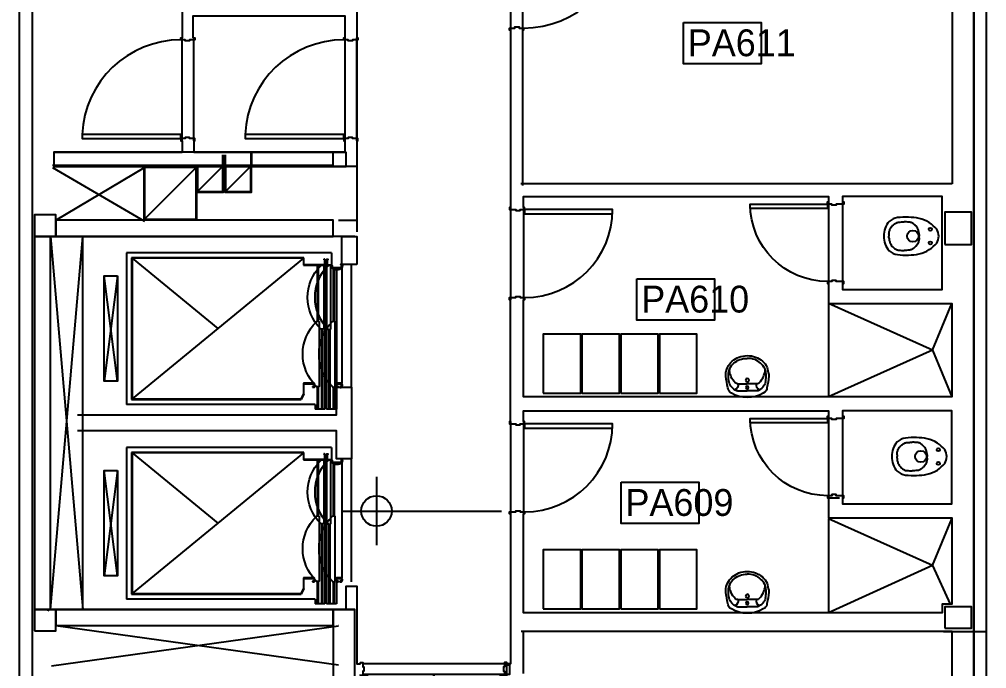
# Model space of a CAD drawing. Header units: millimetres. Extents: x 1473.7 to 1568.7, y 1808.4 to 1881.8.
# Drawn here: x 1500.62 to 1509.62, y 1825.63 to 1831.68 of the extents above; entities that cross this region are included whole.
import ezdxf

# ---------------------------------------------------------------- set-up
doc = ezdxf.new("R2010")
doc.units = ezdxf.units.MM
doc.layers.get('0').update_dxf_attribs({"linetype": 'CONTINUOUS'})
for name, color, linetype in [('0-COTAS-NIVEL', 8, 'CONTINUOUS'), ('0-OBSERVACIONES', 6, 'CONTINUOUS'), ('10-CARP-HOJA-PUER', 4, 'CONTINUOUS'), ('10-CARP-MARC', 2, 'CONTINUOUS'), ('10-CARP-SLIA', 14, 'CONTINUOUS'), ('AR - ASCENSOR', 1, 'CONTINUOUS'), ('AR - INST. SANITARIA', 2, 'CONTINUOUS'), ('AR - LADRILLO VISTO', 3, 'CONTINUOUS'), ('AR - PROYECCION 1', 2, 'CONTINUOUS'), ('AR - PROYECCION 2', 1, 'CONTINUOUS'), ('AR - REVESTIMIENTO', 21, 'CONTINUOUS'), ('AR - REVOQUE', 8, 'CONTINUOUS'), ('AR - VISTA 1', 8, 'CONTINUOUS'), ('AV-HUMO', 6, 'CONTINUOUS'), ('AV-PLENO', 9, 'CONTINUOUS'), ('ES - LINEA OFICIAL', 6, 'CONTINUOUS'), ('ES-COLUMNAS', 5, 'CONTINUOUS'), ('ES-TABIQUES', 5, 'CONTINUOUS'), ('ESTRUCTURA', 3, 'CONTINUOUS'), ('MURO', 7, 'CONTINUOUS'), ('Sanitario_Detalle', 8, 'CONTINUOUS'), ('TEXTO', 7, 'CONTINUOUS')]:
    doc.layers.add(name, color=color, linetype=linetype)

# ---------------------------------------------------------------- blocks, each defined once
blk = doc.blocks.new('Puerta 76.2')
at = {"layer": '10-CARP-HOJA-PUER'}
blk.add_lwpolyline([(0.02, 0.14), (0.06, 0.14), (0.06, 0.86), (0.02, 0.86), (0.02, 0.14)], dxfattribs=at)
at = {"layer": '10-CARP-MARC'}
for points in [[(0, 0), (0, -0.01), (0.02, -0.01), (0.02, 0.06), (0.03, 0.06), (0.03, 0.1), (0.02, 0.1), (0.02, 0.14), (0, 0.14), (0, 0.13)], [(0.76, 0), (0.76, -0.01), (0.74, -0.01), (0.74, 0.06), (0.73, 0.06), (0.73, 0.1), (0.74, 0.1), (0.74, 0.14), (0.76, 0.14), (0.76, 0.13)]]:
    blk.add_lwpolyline(points, dxfattribs=at)
at = {"layer": '10-CARP-SLIA'}
for p, q in [((0, 0.13), (0.76, 0.13)), ((0, 0), (0.76, 0))]:
    blk.add_line(p, q, dxfattribs=at)
blk.add_arc((0.02, 0.14), 0.72, 0, 90, dxfattribs=at)
blk = doc.blocks.new('Puerta 86')
at = {"layer": '10-CARP-HOJA-PUER'}
blk.add_lwpolyline([(0.02, 0.13), (0.06, 0.13), (0.06, 0.95), (0.02, 0.95), (0.02, 0.13)], dxfattribs=at)
at = {"layer": '10-CARP-MARC'}
for points in [[(0, 0), (0, -0.01), (0.02, -0.01), (0.02, 0.05), (0.03, 0.05), (0.03, 0.09), (0.02, 0.09), (0.02, 0.13), (0, 0.13), (0, 0.12)], [(0.86, 0), (0.86, -0.01), (0.84, -0.01), (0.84, 0.05), (0.83, 0.05), (0.83, 0.09), (0.84, 0.09), (0.84, 0.13), (0.86, 0.13), (0.86, 0.12)]]:
    blk.add_lwpolyline(points, dxfattribs=at)
at = {"layer": '10-CARP-SLIA'}
for p, q in [((0, 0.12), (0.86, 0.12)), ((0, 0), (0.86, 0))]:
    blk.add_line(p, q, dxfattribs=at)
blk.add_arc((0.02, 0.13), 0.82, 0, 90, dxfattribs=at)
blk = doc.blocks.new('Puerta 96.4')
at = {"layer": '10-CARP-HOJA-PUER'}
blk.add_lwpolyline([(0.02, 0.12), (0.06, 0.12), (0.06, 1.04), (0.02, 1.04), (0.02, 0.12)], dxfattribs=at)
at = {"layer": '10-CARP-MARC'}
for points in [[(0, 0), (0, -0.01), (0.02, -0.01), (0.02, 0.04), (0.03, 0.04), (0.03, 0.08), (0.02, 0.08), (0.02, 0.12), (0, 0.12), (0, 0.11)], [(0.96, 0), (0.96, -0.01), (0.94, -0.01), (0.94, 0.04), (0.93, 0.04), (0.93, 0.08), (0.94, 0.08), (0.94, 0.12), (0.96, 0.12), (0.96, 0.11)]]:
    blk.add_lwpolyline(points, dxfattribs=at)
at = {"layer": '10-CARP-SLIA'}
for p, q in [((0, 0.11), (0.96, 0.11)), ((0, 0), (0.96, 0))]:
    blk.add_line(p, q, dxfattribs=at)
blk.add_arc((0.019952, 0.119981), 0.920048, 0.00121, 87.505209, dxfattribs=at)
blk = doc.blocks.new('Puerta 136.1')
at = {"layer": '10-CARP-HOJA-PUER'}
for points in [[(0.02, 0.11), (0.06, 0.11), (0.06, 0.77), (0.02, 0.77), (0.02, 0.11)], [(1.34, 0.11), (1.3, 0.11), (1.3, 0.77), (1.34, 0.77), (1.34, 0.11)]]:
    blk.add_lwpolyline(points, dxfattribs=at)
at = {"layer": '10-CARP-MARC'}
for points in [[(0, 0), (0, -0.01), (0.02, -0.01), (0.02, 0.03), (0.03, 0.03), (0.03, 0.07), (0.02, 0.07), (0.02, 0.11), (0, 0.11), (0, 0.1)], [(1.36, 0), (1.36, -0.01), (1.34, -0.01), (1.34, 0.03), (1.33, 0.03), (1.33, 0.07), (1.34, 0.07), (1.34, 0.11), (1.36, 0.11), (1.36, 0.1)]]:
    blk.add_lwpolyline(points, dxfattribs=at)
at = {"layer": '10-CARP-SLIA'}
for p, q in [((0.02, 0.1), (1.34, 0.1)), ((0.02, 0), (1.34, 0))]:
    blk.add_line(p, q, dxfattribs=at)
for centre, start, end in [((0.02, 0.11), 359.13185, 90), ((1.34, 0.11), 90, 180.86815)]:
    blk.add_arc(centre, 0.66, start, end, dxfattribs=at)
blk = doc.blocks.new('NIVEL')
at = {"layer": '0-COTAS-NIVEL'}
for p, q in [((0, 0.19519), (0, -0.19519)), ((-0.19519, 0), (0.711572, 0))]:
    blk.add_line(p, q, dxfattribs=at)
blk.add_circle((0, 0), 0.086751, dxfattribs=at)
blk = doc.blocks.new('SAPLS507')
blk.add_lwpolyline([(-0.000097, -0.584957, 0.193023), (0.137125, -0.535068, 0.145572), (0.172026, -0.456371, 0.077711), (0.165046, -0.255113, 0.087544), (0.125492, -0.160935, 0.055228), (0.064997, -0.091269, 0.090627), (0, -0.071917, 0.091051), (-0.065149, -0.091269, 0.055228), (-0.125644, -0.160935, 0.087544), (-0.165198, -0.255113, 0.077711), (-0.172178, -0.456371, 0.145572), (-0.137277, -0.535068, 0.193023), (-0.000055, -0.584957, 61.25604)], format="xyb", close=True)
at = {"color": 30}
for points in [[(-0.014805, -0.256418, 0.028747), (-0.032655, -0.257693, 0.052421), (-0.060747, -0.26542, 0.050041), (-0.075294, -0.272103, 0.040538), (-0.091764, -0.284248, 0.036304), (-0.109049, -0.302641, 0.08346), (-0.124391, -0.325029, 0.024812), (-0.128592, -0.336134, 0.009631), (-0.130098, -0.34641, 0.014344), (-0.132146, -0.373075, 0.009208), (-0.132405, -0.382124, 0.009208), (-0.132146, -0.396224)], [(0.014914, -0.256418, -0.028747), (0.032764, -0.257693, -0.052421), (0.060857, -0.26542, -0.050041), (0.075403, -0.272103, -0.040538), (0.091874, -0.284248, -0.036304), (0.109159, -0.302641, -0.08346), (0.124501, -0.325029, -0.024812), (0.128702, -0.336134, -0.009631), (0.130208, -0.34641, -0.014344), (0.132255, -0.373075, -0.009208), (0.132515, -0.382124, -0.009208), (0.132255, -0.396224)], [(-0.014805, -0.536233, -0.028747), (-0.032655, -0.534957, -0.052421), (-0.060747, -0.52723, -0.050041), (-0.075294, -0.520547, -0.040538), (-0.091764, -0.508402, -0.036304), (-0.109049, -0.49001, -0.08346), (-0.124391, -0.467621, -0.024812), (-0.128592, -0.456517, -0.009631), (-0.130098, -0.446241, -0.014344), (-0.132146, -0.419576, -0.009208), (-0.132405, -0.410526, -0.009208), (-0.132146, -0.396426)], [(0.014914, -0.536233, 0.028747), (0.032764, -0.534957, 0.052421), (0.060857, -0.52723, 0.050041), (0.075403, -0.520547, 0.040538), (0.091874, -0.508402, 0.036304), (0.109159, -0.49001, 0.08346), (0.124501, -0.467621, 0.024812), (0.128702, -0.456517, 0.009631), (0.130208, -0.446241, 0.014344), (0.132255, -0.419576, 0.009208), (0.132515, -0.410526, 0.009208), (0.132255, -0.396426)]]:
    blk.add_lwpolyline(points, format="xyb", dxfattribs=at)
for points in [[(-0.014805, -0.256418), (-0.000002, -0.256418)], [(0.014914, -0.256418), (0.000112, -0.256418)], [(-0.014805, -0.536233), (-0.000002, -0.536233)], [(0.014914, -0.536233), (0.000112, -0.536233)]]:
    blk.add_lwpolyline(points, dxfattribs=at)
for centre, radius in [((-0.063643, -0.151974), 0.014123), ((0.063752, -0.151974), 0.014123), ((0.000076, -0.314386), 0.053465)]:
    blk.add_circle(centre, radius, dxfattribs=at)
blk = doc.blocks.new('s_LavMono')
blk.add_lwpolyline([(-0.177466, 0, 0.27095), (0.177466, 0, 0.041198), (0.194898, 0.010194, 0.087147), (0.218258, 0.061123, 0.014423), (0.240622, 0.188455, 0.110985), (0.24, 0.21, 0.102819), (0.22226, 0.288935, 0.093047), (0.169706, 0.358492, 0.087147), (0.093257, 0.403621, 0.087147), (0, 0.42, 0.093047), (-0.093257, 0.403621, 0.102819), (-0.169706, 0.358492, 0.110985), (-0.22226, 0.288935, -0.014423), (-0.24, 0.21, 0.087147), (-0.240622, 0.188455, 0.041198), (-0.218258, 0.061123, 0.27095), (-0.194898, 0.010194), (-0.177466, 0)], format="xyb", close=True)
at = {"layer": 'Sanitario_Detalle'}
for p, q in [((-0.109754, 0.025), (0, 0.025)), ((-0.106065, 0.105), (0, 0.105)), ((0.106065, 0.105), (0, 0.105)), ((0.109754, 0.025), (0, 0.025))]:
    blk.add_line(p, q, dxfattribs=at)
for points in [[(-0.209998, 0.209155, -0.11237), (-0.195145, 0.276099, -0.102819), (-0.14995, 0.335915, -0.093047), (-0.083035, 0.375417, -0.087147), (0, 0.39, -0.087147)], [(0.209998, 0.209155, 0.11237), (0.195145, 0.276099, 0.102819), (0.14995, 0.335915, 0.093047), (0.083035, 0.375417, 0.087147), (0, 0.39, 0.087147)], [(-0.205826, 0.245668, -0.000644), (-0.205677, 0.246541, -0.000644)], [(-0.134258, 0.116625, -0.092164), (-0.180769, 0.183914, -0.064814), (-0.196027, 0.234757, -0.064814)], [(0.134258, 0.116625, 0.092164), (0.180769, 0.183914, 0.064814), (0.196027, 0.234757, 0.064814)], [(0.205826, 0.245668, 0.000644), (0.205677, 0.246541, 0.000644)], [(-0.204273, 0.122702, -0.048163), (-0.210622, 0.188455, -0.015067), (-0.209998, 0.209155, -0.015067)], [(0.204273, 0.122702, 0.048163), (0.210622, 0.188455, 0.015067), (0.209998, 0.209155, 0.015067)]]:
    blk.add_lwpolyline(points, format="xyb", dxfattribs=at)
for centre, radius in [((0, 0.145322), 0.02), ((0, 0.064151), 0.015)]:
    blk.add_circle(centre, radius, dxfattribs=at)
for centre, radius, start, end in [((-0.107207, 0.249282), 0.09, 146.498415, 189.287762), ((0.107207, 0.249282), 0.09, 350.712238, 33.501585), ((-0.05968, 0.165122), 0.150687, 196.350388, 246.340308), ((-0.106065, 0.145), 0.04, 225.184262, 270), ((0.106065, 0.145), 0.04, 270, 314.815738), ((0.05968, 0.165122), 0.150687, 293.659692, 343.649612), ((-0.157063, 0.08655), 0.054233, 291.277313, 19.888798), ((-0.110119, 0.05), 0.025, 246.340332, 270.288391), ((-0.109754, 0.115), 0.09, 269.509254, 270.000036), ((0.157063, 0.08655), 0.054233, 160.111202, 248.722687), ((0.109754, 0.115), 0.09, 269.999964, 270.490746), ((0.110119, 0.05), 0.025, 269.711609, 293.659668)]:
    blk.add_arc(centre, radius, start, end, dxfattribs=at)

msp = doc.modelspace()

# ---------------------------------------------------------------- linework, layer by layer
at = {"color": 5}
for p, q in [((1502.233521, 1831.508745), (1502.253521, 1831.508745)), ((1503.539942, 1830.308744), (1500.939942, 1830.308743))]:
    msp.add_line(p, q, dxfattribs=at)
for points in [[(1500.939942, 1830.308745), (1503.539942, 1830.308745), (1503.539942, 1830.443745), (1500.939942, 1830.443745)], [(1505.154942, 1825.679147), (1505.180893, 1825.679147), (1505.180893, 1825.579147), (1505.154942, 1825.579147)]]:
    msp.add_lwpolyline(points, close=True, dxfattribs=at)
at = {"color": 2}
for points in [[(1503.659942, 1830.443745), (1500.939942, 1830.443745), (1500.939942, 1830.308745), (1503.659942, 1830.308745)], [(1502.779443, 1830.443745), (1502.773249, 1830.443745), (1502.773249, 1830.17121), (1502.779443, 1830.17121)]]:
    msp.add_lwpolyline(points, close=True, dxfattribs=at)
at = {"layer": '0-OBSERVACIONES'}
for points in [[(1509.499942, 1825.978771), (1509.619942, 1825.978771), (1509.619942, 1838.498838), (1509.499942, 1838.498838)], [(1502.779443, 1830.319079), (1503.539942, 1830.319079), (1503.539942, 1830.443745), (1502.779443, 1830.443745)], [(1503.759942, 1829.395946), (1503.619942, 1829.395946), (1503.619942, 1829.658745), (1503.759942, 1829.658745)]]:
    msp.add_lwpolyline(points, close=True, dxfattribs=at)
for points in [[(1503.759942, 1831.508745), (1503.759942, 1829.700806)], [(1502.779443, 1830.317276), (1502.779443, 1830.443745)], [(1502.514025, 1830.317276), (1502.514025, 1830.418969)], [(1502.520219, 1830.241018), (1502.520219, 1830.418969)], [(1502.531684, 1830.241018), (1502.531684, 1830.418969)], [(1502.537878, 1830.317276), (1502.537878, 1830.418969)], [(1503.539942, 1830.319079), (1500.929941, 1830.319079)], [(1503.39205, 1830.312829), (1503.759942, 1830.312829)], [(1503.589942, 1829.808745), (1503.759942, 1829.808745)], [(1503.739942, 1829.658745), (1503.759942, 1829.658745)], [(1509.219126, 1825.978771), (1509.619942, 1825.978771)]]:
    msp.add_lwpolyline(points, dxfattribs=at)
at = {"layer": 'AR - ASCENSOR'}
for p, q in [((1501.618228, 1829.50509), (1501.618228, 1828.094213)), ((1503.524939, 1829.50509), (1501.618228, 1829.50509)), ((1501.664228, 1829.45909), (1501.664228, 1828.140213)), ((1503.266688, 1829.45909), (1501.664228, 1829.45909)), ((1501.668228, 1829.45509), (1501.668228, 1828.144213)), ((1503.262688, 1829.45509), (1501.668228, 1828.144213)), ((1501.668228, 1829.45509), (1502.465458, 1828.799651)), ((1503.262688, 1829.45509), (1501.668228, 1829.45509)), ((1503.262688, 1829.45509), (1503.262688, 1829.389887)), ((1503.266688, 1829.393887), (1503.266688, 1829.45909)), ((1503.459966, 1829.44509), (1503.451966, 1829.44509)), ((1503.451966, 1829.44509), (1503.451966, 1829.44109)), ((1503.451966, 1829.44109), (1503.457966, 1829.44109)), ((1503.457966, 1829.44109), (1503.457966, 1829.393887)), ((1503.461966, 1829.391887), (1503.461966, 1829.44309)), ((1503.524939, 1829.50509), (1503.524939, 1829.393803)), ((1503.262688, 1829.389887), (1503.459966, 1829.389887)), ((1503.457966, 1829.393887), (1503.266688, 1829.393887)), ((1503.390966, 1829.389887), (1503.390966, 1828.866975)), ((1503.400966, 1829.389887), (1503.400966, 1828.866975)), ((1503.461966, 1829.391887), (1503.461966, 1828.05009)), ((1503.478939, 1829.391887), (1503.478939, 1828.05009)), ((1503.539939, 1829.364887), (1503.539939, 1828.866975)), ((1503.549939, 1829.364887), (1503.549939, 1828.866975)), ((1503.569939, 1829.364887), (1503.569939, 1828.05009)), ((1503.619939, 1829.366887), (1503.619936, 1828.290116)), ((1503.709942, 1828.255116), (1503.709942, 1829.399887)), ((1501.534372, 1828.309651), (1501.409942, 1829.289651)), ((1501.534372, 1829.289651), (1501.409942, 1828.309651)), ((1503.431966, 1828.794074), (1503.431966, 1828.05009)), ((1503.441966, 1828.794074), (1503.441966, 1828.05009)), ((1503.498939, 1828.794074), (1503.498939, 1828.05009)), ((1503.508939, 1828.794074), (1503.508939, 1828.05009)), ((1503.262689, 1828.288116), (1503.262689, 1828.192116)), ((1503.363726, 1828.290116), (1503.264689, 1828.290116)), ((1503.266689, 1828.286116), (1503.361726, 1828.286116)), ((1503.266689, 1828.191947), (1503.266689, 1828.286116)), ((1503.361726, 1828.286116), (1503.361726, 1828.259116)), ((1503.365726, 1828.257116), (1503.365726, 1828.288116)), ((1503.262689, 1828.192116), (1503.238723, 1828.144213)), ((1503.266689, 1828.191947), (1503.242397, 1828.140213)), ((1503.348904, 1828.259116), (1503.348904, 1828.255116)), ((1503.361726, 1828.259116), (1503.348904, 1828.259116)), ((1503.348904, 1828.255116), (1503.363726, 1828.255116)), ((1503.390966, 1828.257911), (1503.390966, 1828.05009)), ((1503.400966, 1828.257911), (1503.400966, 1828.05009)), ((1503.539939, 1828.257911), (1503.539939, 1828.05009)), ((1503.549939, 1828.257911), (1503.549939, 1828.05009)), ((1503.370966, 1828.094213), (1501.618228, 1828.094213)), ((1501.664228, 1828.140213), (1503.242397, 1828.140213)), ((1501.668228, 1828.144213), (1503.238723, 1828.144213)), ((1503.370966, 1828.094213), (1503.370966, 1828.05009)), ((1503.461966, 1828.05009), (1503.370966, 1828.05009)), ((1503.569939, 1828.05009), (1503.478939, 1828.05009)), ((1501.618228, 1827.692603), (1501.618228, 1826.281726)), ((1503.524938, 1827.692603), (1501.618228, 1827.692603)), ((1501.664228, 1827.646603), (1501.664228, 1826.327726)), ((1503.266688, 1827.646603), (1501.664228, 1827.646603)), ((1501.668228, 1827.642603), (1501.668228, 1826.331726)), ((1503.262688, 1827.642603), (1501.668228, 1826.331726)), ((1501.668228, 1827.642603), (1502.465458, 1826.987164)), ((1503.262688, 1827.642603), (1501.668228, 1827.642603)), ((1503.262688, 1827.642603), (1503.262688, 1827.5774)), ((1503.266688, 1827.5814), (1503.266688, 1827.646603)), ((1503.459966, 1827.632603), (1503.451966, 1827.632603)), ((1503.451966, 1827.632603), (1503.451966, 1827.628603)), ((1503.461966, 1827.5794), (1503.461966, 1827.630603)), ((1503.524938, 1827.692603), (1503.524938, 1827.581316)), ((1503.262688, 1827.5774), (1503.459966, 1827.5774)), ((1503.457966, 1827.5814), (1503.266688, 1827.5814)), ((1503.390966, 1827.5774), (1503.390966, 1827.054488)), ((1503.400966, 1827.5774), (1503.400966, 1827.054488)), ((1503.451966, 1827.628603), (1503.457966, 1827.628603)), ((1503.457966, 1827.628603), (1503.457966, 1827.5814)), ((1503.461966, 1827.5794), (1503.461966, 1826.237603)), ((1503.478938, 1827.5794), (1503.478938, 1826.237603)), ((1503.539938, 1827.5524), (1503.539938, 1827.054488)), ((1503.549938, 1827.5524), (1503.549938, 1827.054488)), ((1503.619938, 1827.5544), (1503.619936, 1826.477629)), ((1503.709942, 1826.442629), (1503.709942, 1827.5874)), ((1501.534372, 1826.497164), (1501.409942, 1827.477164)), ((1501.534372, 1827.477164), (1501.409942, 1826.497164)), ((1503.431966, 1826.981587), (1503.431966, 1826.237603)), ((1503.441966, 1826.981587), (1503.441966, 1826.237603)), ((1503.498938, 1826.981587), (1503.498938, 1826.237603)), ((1503.508938, 1826.981587), (1503.508938, 1826.237603)), ((1503.262689, 1826.475629), (1503.262689, 1826.379629)), ((1503.363726, 1826.477629), (1503.264689, 1826.477629)), ((1503.266689, 1826.473629), (1503.361726, 1826.473629)), ((1503.266689, 1826.37946), (1503.266689, 1826.473629)), ((1503.361726, 1826.473629), (1503.361726, 1826.446629)), ((1503.365726, 1826.444629), (1503.365726, 1826.475629)), ((1503.262689, 1826.379629), (1503.238723, 1826.331726)), ((1503.266689, 1826.37946), (1503.242397, 1826.327726)), ((1503.348904, 1826.446629), (1503.348904, 1826.442629)), ((1503.361726, 1826.446629), (1503.348904, 1826.446629)), ((1503.348904, 1826.442629), (1503.363726, 1826.442629)), ((1503.390966, 1826.445424), (1503.390966, 1826.237603)), ((1503.400966, 1826.445424), (1503.400966, 1826.237603)), ((1503.539939, 1826.445424), (1503.539938, 1826.237603)), ((1503.549939, 1826.445424), (1503.549938, 1826.237603)), ((1503.569938, 1826.442629), (1503.569938, 1826.237603)), ((1503.370966, 1826.281726), (1501.618228, 1826.281726)), ((1501.664228, 1826.327726), (1503.242397, 1826.327726)), ((1501.668228, 1826.331726), (1503.238723, 1826.331726)), ((1503.370966, 1826.281726), (1503.370966, 1826.237603)), ((1503.461966, 1826.237603), (1503.370966, 1826.237603)), ((1503.569938, 1826.237603), (1503.478938, 1826.237603))]:
    msp.add_line(p, q, dxfattribs=at)
for points in [[(1503.609939, 1829.399887, -0.414214), (1503.617939, 1829.399887, -0.414214), (1503.619939, 1829.397887, -0.414214), (1503.619939, 1829.366887, 0.414214), (1503.617939, 1829.364887, -0.414214), (1503.527939, 1829.364887, -0.414214), (1503.525939, 1829.366887, -0.414214), (1503.525939, 1829.387887), (1503.523939, 1829.389887), (1503.480939, 1829.389887), (1503.478939, 1829.391887), (1503.478939, 1829.44309), (1503.480939, 1829.44509), (1503.488939, 1829.44509), (1503.488939, 1829.44109), (1503.482939, 1829.44109), (1503.482939, 1829.393887), (1503.523939, 1829.393887), (1503.529939, 1829.387887), (1503.529939, 1829.368887), (1503.615939, 1829.368887), (1503.615939, 1829.395887), (1503.609939, 1829.395887)], [(1503.421966, 1828.799074, -0.414214), (1503.421966, 1829.381383, -0.414214), (1503.426966, 1829.386383, -0.414214), (1503.446966, 1829.386383, -0.414214), (1503.451966, 1829.381383), (1503.451966, 1828.799074), (1503.446966, 1828.794074), (1503.426966, 1828.794074)], [(1503.488939, 1829.381383, 0.414214), (1503.488939, 1828.799074, 0.414214), (1503.493939, 1828.794074, 0.414214), (1503.513939, 1828.794074, 0.414214), (1503.518939, 1828.799074), (1503.518939, 1829.381383), (1503.513939, 1829.386383), (1503.493939, 1829.386383)], [(1503.380966, 1828.262911, -0.414214), (1503.380966, 1828.861975, -0.414214), (1503.385966, 1828.866975, -0.414214), (1503.405966, 1828.866975, -0.414214), (1503.410966, 1828.861975), (1503.410966, 1828.262911), (1503.405966, 1828.257911), (1503.385966, 1828.257911)], [(1503.529939, 1828.861975, 0.414214), (1503.529939, 1828.262911, 0.414214), (1503.534939, 1828.257911, 0.414214), (1503.554939, 1828.257911, 0.414214), (1503.559939, 1828.262911), (1503.559939, 1828.861975), (1503.554939, 1828.866975), (1503.534939, 1828.866975)], [(1503.603117, 1828.259116, 0.414214), (1503.603117, 1828.255116, 0.414214), (1503.617939, 1828.255116, 0.414214), (1503.619939, 1828.257116, 0.414214), (1503.619939, 1828.288116), (1503.617939, 1828.290116), (1503.571939, 1828.290116), (1503.569939, 1828.288116), (1503.569939, 1828.257116), (1503.571939, 1828.255116), (1503.586761, 1828.255116), (1503.586761, 1828.259116), (1503.573939, 1828.259116), (1503.573939, 1828.286116), (1503.615939, 1828.286116), (1503.615939, 1828.259116)], [(1503.609938, 1827.5874, -0.414214), (1503.617938, 1827.5874, -0.414214), (1503.619938, 1827.5854, -0.414214), (1503.619938, 1827.5544, 0.414214), (1503.617938, 1827.5524, -0.414214), (1503.527938, 1827.5524, -0.414214), (1503.525938, 1827.5544, -0.414214), (1503.525938, 1827.5754), (1503.523938, 1827.5774), (1503.480938, 1827.5774), (1503.478938, 1827.5794), (1503.478938, 1827.630603), (1503.480938, 1827.632603), (1503.488938, 1827.632603), (1503.488938, 1827.628603), (1503.482938, 1827.628603), (1503.482938, 1827.5814), (1503.523938, 1827.5814), (1503.529938, 1827.5754), (1503.529938, 1827.5564), (1503.615938, 1827.5564), (1503.615938, 1827.5834), (1503.609938, 1827.5834)], [(1503.421966, 1826.986587, -0.414214), (1503.421966, 1827.568895, -0.414214), (1503.426966, 1827.573895, -0.414214), (1503.446966, 1827.573895, -0.414214), (1503.451966, 1827.568895), (1503.451966, 1826.986587), (1503.446966, 1826.981587), (1503.426966, 1826.981587)], [(1503.488938, 1827.568895, 0.414214), (1503.488938, 1826.986587, 0.414214), (1503.493938, 1826.981587, 0.414214), (1503.513938, 1826.981587, 0.414214), (1503.518938, 1826.986587), (1503.518938, 1827.568895), (1503.513938, 1827.573895), (1503.493938, 1827.573895)], [(1503.380966, 1826.450424, -0.414214), (1503.380966, 1827.049488, -0.414214), (1503.385966, 1827.054488, -0.414214), (1503.405966, 1827.054488, -0.414214), (1503.410966, 1827.049488), (1503.410966, 1826.450424), (1503.405966, 1826.445424), (1503.385966, 1826.445424)], [(1503.529938, 1827.049488, 0.414214), (1503.529939, 1826.450424, 0.414214), (1503.534939, 1826.445424, 0.414214), (1503.554939, 1826.445424, 0.414214), (1503.559939, 1826.450424), (1503.559938, 1827.049488), (1503.554938, 1827.054488), (1503.534938, 1827.054488)], [(1503.603117, 1826.446629, 0.414214), (1503.603117, 1826.442629, 0.414214), (1503.617939, 1826.442629, 0.414214), (1503.619939, 1826.444629, 0.414214), (1503.619939, 1826.475629), (1503.617939, 1826.477629), (1503.571939, 1826.477629), (1503.569939, 1826.475629), (1503.569939, 1826.444629), (1503.571939, 1826.442629), (1503.586761, 1826.442629), (1503.586761, 1826.446629), (1503.573939, 1826.446629), (1503.573939, 1826.473629), (1503.615939, 1826.473629), (1503.615939, 1826.446629)]]:
    msp.add_lwpolyline(points, format="xyb", close=True, dxfattribs=at)
for points in [[(1501.534372, 1829.289651), (1501.534372, 1828.309651), (1501.409942, 1828.309651), (1501.409942, 1829.289651)], [(1501.534372, 1827.477164), (1501.534372, 1826.497164), (1501.409942, 1826.497164), (1501.409942, 1827.477164)]]:
    msp.add_lwpolyline(points, close=True, dxfattribs=at)
for centre, start, end in [((1503.459966, 1829.44309), 0, 90), ((1503.459966, 1829.391887), 270, 0), ((1503.264689, 1828.288116), 90, 180), ((1503.363726, 1828.288116), 0, 90), ((1503.363726, 1828.257116), 270, 0), ((1503.459966, 1827.630603), 0, 90), ((1503.459966, 1827.5794), 270, 0), ((1503.264689, 1826.475629), 90, 180), ((1503.363726, 1826.475629), 0, 90), ((1503.363726, 1826.444629), 270, 0)]:
    msp.add_arc(centre, 0.002, start, end, dxfattribs=at)
at = {"layer": 'AR - LADRILLO VISTO'}
for points in [[(1500.969942, 1838.438838), (1500.739942, 1838.438838), (1500.739942, 1812.228837), (1500.739942, 1812.228837), (1500.739942, 1812.228837), (1500.619942, 1812.228837), (1500.619942, 1838.498838), (1501.029942, 1838.498838), (1501.029942, 1838.298838), (1500.969942, 1838.298838), (1500.969942, 1838.438838)], [(1509.499942, 1838.438838), (1509.499942, 1812.228837), (1509.499942, 1812.228837), (1509.499942, 1812.228837), (1509.619942, 1812.228837), (1509.619942, 1838.498838), (1509.159942, 1838.498838), (1509.159942, 1838.318836), (1509.219942, 1838.318836), (1509.219942, 1838.438838), (1509.499942, 1838.438838)]]:
    msp.add_lwpolyline(points, dxfattribs=at)
at = {"layer": 'AR - PROYECCION 1'}
msp.add_lwpolyline([(1501.209941, 1826.183769), (1501.209941, 1829.658744)], dxfattribs=at)
at = {"layer": 'AR - PROYECCION 2'}
for p, q in [((1500.919942, 1825.658745), (1503.589942, 1826.032525)), ((1500.959942, 1826.033771), (1503.589942, 1825.668874))]:
    msp.add_line(p, q, dxfattribs=at)
for points in [[(1500.929941, 1830.300841), (1501.783136, 1829.800841)], [(1500.959942, 1829.808745), (1501.783136, 1830.300841)], [(1500.909942, 1826.18377), (1501.209941, 1829.658744)], [(1500.909942, 1829.658744), (1501.209941, 1826.183769)]]:
    msp.add_lwpolyline(points, dxfattribs=at)
at = {"layer": 'AR - REVESTIMIENTO'}
for points in [[(1505.309942, 1829.928745), (1505.309942, 1830.028745), (1508.149942, 1830.028745), (1508.149942, 1829.977367)], [(1508.279942, 1829.218745), (1508.279942, 1829.163745), (1509.204942, 1829.163745), (1509.204942, 1830.028745), (1508.279942, 1830.028745), (1508.279942, 1829.977367)], [(1508.149942, 1829.218745), (1508.149942, 1829.033745), (1509.294942, 1829.033745), (1509.294942, 1828.163745), (1505.309942, 1828.163745), (1505.309942, 1829.068745)], [(1505.309942, 1827.933745), (1505.309942, 1828.033745), (1508.149942, 1828.033745), (1508.149942, 1827.983745)], [(1508.279942, 1827.223745), (1508.279942, 1827.168745), (1509.294942, 1827.168745), (1509.294942, 1828.033745), (1508.279942, 1828.033745), (1508.279942, 1827.983745)], [(1508.149942, 1827.223745), (1508.149942, 1827.038745), (1509.294942, 1827.038745), (1509.294942, 1826.233771), (1509.204942, 1826.233771), (1509.204942, 1826.153771), (1505.309942, 1826.153771), (1505.309942, 1827.073745)]]:
    msp.add_lwpolyline(points, dxfattribs=at)
at = {"layer": 'AR - REVOQUE'}
for points in [[(1503.759942, 1834.538745), (1503.759942, 1831.508745)], [(1509.299942, 1832.638745), (1509.299942, 1830.148745)], [(1502.133521, 1831.858745), (1502.133521, 1831.508745)], [(1503.649942, 1831.508745), (1503.649942, 1831.708745), (1502.233521, 1831.708745), (1502.233521, 1831.508745)], [(1505.189942, 1831.578486), (1505.189942, 1829.928745)], [(1505.299942, 1831.578486), (1505.299942, 1830.133745)], [(1502.133521, 1830.548745), (1502.133521, 1830.443745)], [(1502.243521, 1830.443745), (1503.649942, 1830.443745), (1503.649942, 1830.548745)], [(1502.243521, 1830.548745), (1502.243521, 1830.443745)], [(1500.939942, 1830.443745), (1502.133521, 1830.443745)], [(1509.299942, 1830.148745), (1505.284942, 1830.148745)], [(1505.189942, 1827.933745), (1505.189942, 1829.068745)], [(1501.159941, 1827.996258), (1503.569942, 1827.996258), (1503.569942, 1828.255116), (1503.709942, 1828.255116), (1503.709942, 1827.5874), (1503.569942, 1827.5874), (1503.569942, 1827.846258), (1501.159941, 1827.846258)], [(1505.189942, 1827.073745), (1505.189942, 1825.679147), (1505.154942, 1825.679147)], [(1503.659938, 1826.183771), (1503.659938, 1826.401175), (1503.759942, 1826.401175), (1503.759942, 1825.679147), (1503.794942, 1825.679147)], [(1509.299942, 1820.408838), (1509.299942, 1821.376385), (1509.209942, 1821.376385), (1509.209942, 1821.616385), (1509.299942, 1821.616385), (1509.299942, 1825.978771), (1505.289942, 1825.978771)], [(1505.309942, 1825.589147), (1505.309942, 1825.978771)]]:
    msp.add_lwpolyline(points, dxfattribs=at)
at = {"layer": 'AR - VISTA 1'}
for points in [[(1508.149942, 1829.033745), (1508.149942, 1828.163745)], [(1509.114942, 1828.598745), (1508.149942, 1829.033745)], [(1509.114942, 1828.598745), (1509.294942, 1829.033745)], [(1509.114942, 1828.598745), (1508.149942, 1828.163745)], [(1509.114942, 1828.598745), (1509.294942, 1828.163745)], [(1508.149942, 1827.028771), (1508.149942, 1826.153771)], [(1509.114942, 1826.593771), (1508.149942, 1827.028771)], [(1509.114942, 1826.593771), (1509.294942, 1827.028771)], [(1509.114942, 1826.593771), (1508.149942, 1826.153771)], [(1509.114942, 1826.593771), (1509.280459, 1826.233771)]]:
    msp.add_lwpolyline(points, dxfattribs=at)
for points in [[(1505.494942, 1828.198745), (1505.844942, 1828.198745), (1505.844942, 1828.748745), (1505.494942, 1828.748745)], [(1505.854942, 1828.198745), (1506.204942, 1828.198745), (1506.204942, 1828.748745), (1505.854942, 1828.748745)], [(1506.214942, 1828.198745), (1506.564942, 1828.198745), (1506.564942, 1828.748745), (1506.214942, 1828.748745)], [(1506.574942, 1828.198745), (1506.924942, 1828.198745), (1506.924942, 1828.748745), (1506.574942, 1828.748745)], [(1505.494942, 1826.188771), (1505.844942, 1826.188771), (1505.844942, 1826.738771), (1505.494942, 1826.738771)], [(1505.854942, 1826.188771), (1506.204942, 1826.188771), (1506.204942, 1826.738771), (1505.854942, 1826.738771)], [(1506.214942, 1826.188771), (1506.564942, 1826.188771), (1506.564942, 1826.738771), (1506.214942, 1826.738771)], [(1506.574942, 1826.188771), (1506.924942, 1826.188771), (1506.924942, 1826.738771), (1506.574942, 1826.738771)]]:
    msp.add_lwpolyline(points, close=True, dxfattribs=at)
at = {"layer": 'AV-HUMO'}
for points in [[(1501.776942, 1830.307035), (1501.776942, 1829.811517), (1502.27246, 1829.811517), (1502.27246, 1830.307035)], [(1501.783136, 1830.300841), (1501.783136, 1829.817711), (1502.266266, 1829.817711), (1502.266266, 1830.300841)], [(1502.278654, 1830.311082), (1502.278654, 1830.075711), (1502.514025, 1830.075711), (1502.514025, 1830.311082)], [(1502.537878, 1830.311082), (1502.537878, 1830.075711), (1502.773249, 1830.075711), (1502.773249, 1830.311082)]]:
    msp.add_lwpolyline(points, close=True, dxfattribs=at)
for points in [[(1502.514025, 1830.317276), (1502.27246, 1830.317276), (1502.27246, 1830.069517), (1502.520219, 1830.069517), (1502.520219, 1830.317276)], [(1502.531684, 1830.317276), (1502.531684, 1830.069517), (1502.779443, 1830.069517), (1502.779443, 1830.317276), (1502.537878, 1830.317276)]]:
    msp.add_lwpolyline(points, dxfattribs=at)
at = {"layer": 'AV-PLENO'}
for p, q in [((1502.266266, 1830.300841), (1501.783136, 1829.817711)), ((1502.514025, 1830.311082), (1502.278654, 1830.075711)), ((1502.773249, 1830.311082), (1502.537878, 1830.075711))]:
    msp.add_line(p, q, dxfattribs=at)
at = {"layer": 'ES - LINEA OFICIAL'}
msp.add_lwpolyline([(1509.499942, 1812.168838), (1509.499942, 1843.498838), (1500.739942, 1843.498838), (1500.739942, 1812.168838), (1509.499942, 1812.168838)], dxfattribs=at)
at = {"layer": 'ES-COLUMNAS'}
for points in [[(1509.229942, 1829.583745), (1509.479942, 1829.583745), (1509.479942, 1829.883745), (1509.229942, 1829.883745)], [(1500.759942, 1829.658745), (1500.959942, 1829.658745), (1500.959942, 1829.858745), (1500.759942, 1829.858745)], [(1509.229942, 1826.008771), (1509.479942, 1826.008771), (1509.479942, 1826.208771), (1509.229942, 1826.208771)], [(1500.759942, 1825.983771), (1500.959942, 1825.983771), (1500.959942, 1826.183771), (1500.759942, 1826.183771)], [(1503.539942, 1825.483771), (1503.739942, 1825.483771), (1503.739942, 1826.183771), (1503.539942, 1826.183771)]]:
    msp.add_lwpolyline(points, close=True, dxfattribs=at)
at = {"layer": 'ES-TABIQUES'}
for points in [[(1500.959942, 1829.808745), (1500.959942, 1829.658745), (1503.539942, 1829.658745), (1503.539942, 1829.808745)], [(1500.759942, 1826.183771), (1500.909942, 1826.183771), (1500.909942, 1829.658745), (1500.759942, 1829.658745)], [(1500.959942, 1826.183771), (1500.959942, 1826.033771), (1503.539942, 1826.033771), (1503.539942, 1826.183771)]]:
    msp.add_lwpolyline(points, close=True, dxfattribs=at)
at = {"layer": 'ESTRUCTURA'}
for p, q in [((1500.739942, 1829.808745), (1500.739942, 1826.033771)), ((1503.739942, 1829.658745), (1500.889942, 1829.658745)), ((1500.909942, 1826.174014), (1500.909942, 1829.658745)), ((1508.149942, 1827.223745), (1508.249942, 1827.223745)), ((1508.149942, 1827.223745), (1508.249942, 1827.223745)), ((1508.149942, 1827.223745), (1508.249942, 1827.223745)), ((1500.888175, 1826.172247), (1500.888175, 1826.183771)), ((1500.888175, 1826.183771), (1503.589942, 1826.183771)), ((1500.899699, 1826.183771), (1503.739942, 1826.183771)), ((1503.58746, 1826.033771), (1503.589942, 1826.036253))]:
    msp.add_line(p, q, dxfattribs=at)
at = {"layer": 'ESTRUCTURA', "color": 9}
msp.add_line((1500.888175, 1826.172247), (1500.899699, 1826.183771), dxfattribs=at)
at = {"layer": 'MURO'}
for p, q in [((1503.393157, 1829.808745), (1501.164942, 1829.808745)), ((1503.589942, 1829.658745), (1500.889942, 1829.658745)), ((1503.689942, 1829.658745), (1501.239942, 1829.658745))]:
    msp.add_line(p, q, dxfattribs=at)
msp.add_lwpolyline([(1505.154942, 1825.669147), (1505.189942, 1825.669147)], dxfattribs=at)
at = {"layer": 'TEXTO'}
for points in [[(1506.799202, 1831.650935), (1507.521349, 1831.650935), (1507.521349, 1831.266527), (1506.799202, 1831.266527)], [(1506.365808, 1829.263794), (1507.087956, 1829.263794), (1507.087956, 1828.879386), (1506.365808, 1828.879386)], [(1506.219422, 1827.369939), (1506.94157, 1827.369939), (1506.94157, 1826.985532), (1506.219422, 1826.985532)]]:
    msp.add_lwpolyline(points, close=True, dxfattribs=at)

# ---------------------------------------------------------------- block references
at = {"xscale": 1.63529, "yscale": 1.63529}
msp.add_blockref('NIVEL', (1503.943166, 1827.101221), dxfattribs=at)
at = {"layer": 'AR - INST. SANITARIA', "rotation": 270}
for p in [(1509.247521, 1829.660726), (1509.322234, 1827.608443)]:
    msp.add_blockref('SAPLS507', p, dxfattribs=at)
at = {"layer": 'AR - INST. SANITARIA', "xscale": -0.831181, "yscale": 0.831181}
for p in [(1507.392665, 1828.198745), (1507.392665, 1826.188771)]:
    msp.add_blockref('s_LavMono', p, dxfattribs=at)
at = {"layer": 'AR - REVOQUE'}
for p, rotation in [((1505.189942, 1832.538486), 270), ((1502.243521, 1830.548745), 90), ((1503.759942, 1830.548745), 90)]:
    msp.add_blockref('Puerta 96.4', p, dxfattribs=dict(at, rotation=rotation))
at = {"layer": 'MURO', "xscale": -1, "rotation": 90}
for p in [(1508.279942, 1829.978745), (1508.279942, 1827.983745)]:
    msp.add_blockref('Puerta 76.2', p, dxfattribs=at)
at = {"layer": 'MURO'}
for name, p, rotation in [('Puerta 86', (1505.189942, 1829.928745), 270), ('Puerta 86', (1505.189942, 1827.933745), 270), ('Puerta 136.1', (1505.154942, 1825.679147), 180)]:
    msp.add_blockref(name, p, dxfattribs=dict(at, rotation=rotation))

# ---------------------------------------------------------------- texts
at = {"layer": 'TEXTO'}
for s, p in [('PA611', (1506.839616, 1831.336409)), ('PA610', (1506.406223, 1828.949268)), ('PA609', (1506.259837, 1827.055414))]:
    msp.add_text(s, height=0.25, dxfattribs=at).set_placement(p)

doc.saveas('drawing.dxf')
